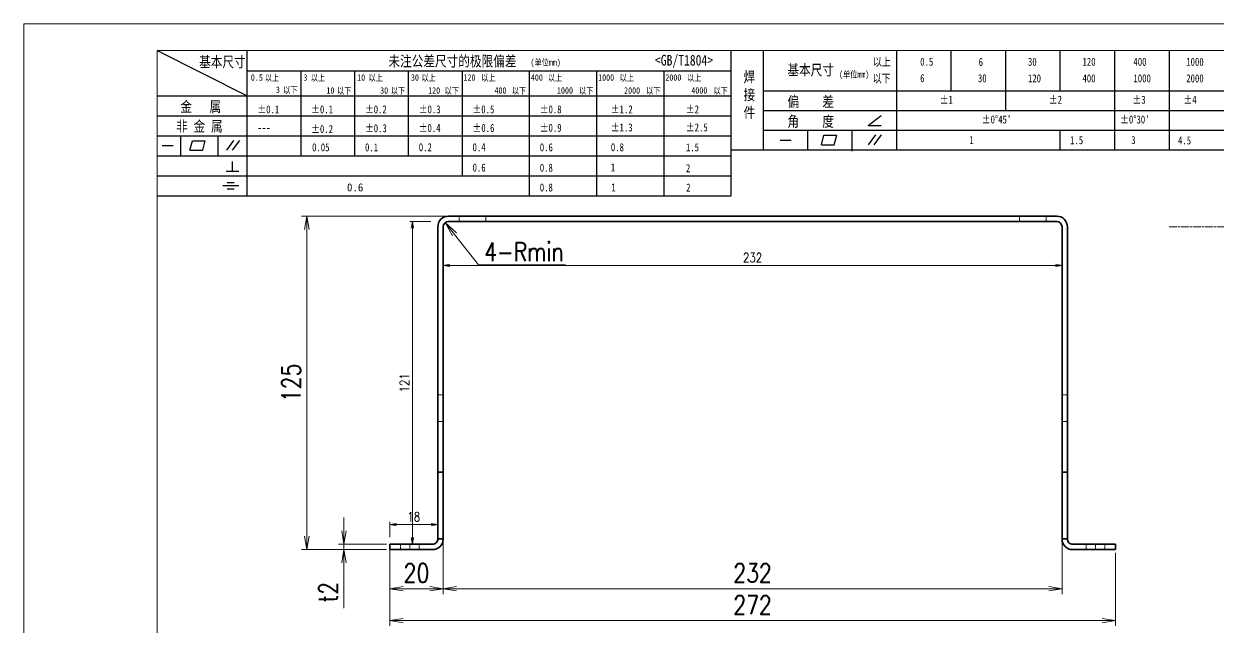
# Model space of a CAD drawing. Header units: millimetres. Extents: x 135027 to 204164, y -18685 to 2828.
# Drawn here: x 136612.8 to 137060.5, y 2034.9 to 2261 of the extents above; entities that cross this region are included whole.
import ezdxf

# ---------------------------------------------------------------- set-up
doc = ezdxf.new("R2010")
doc.units = ezdxf.units.MM
doc.header["$LTSCALE"] = 0.5
doc.linetypes.add('AM_ISO02W050x2', pattern=[3.75, 3, -0.75])
doc.linetypes.add('AM_ISO08W050x2', pattern=[9, 6, -0.75, 1.5, -0.75])
doc.layers.add('DIM', color=3, linetype='Continuous')
doc.layers.add('图\\M+19E79\\M+195B6\\M+18E9A', color=7, linetype='Continuous')
for name, color, linetype, lineweight in [('中心线', 2, 'AM_ISO08W050x2', 18), ('图框', 7, 'Continuous', 18), ('标注线', 3, 'Continuous', 18), ('虚线', 1, 'AM_ISO02W050x2', 18)]:
    doc.layers.add(name, color=color, linetype=linetype, lineweight=lineweight)
doc.layers.add('打印', color=7, linetype='Continuous', lineweight=15, plot=False)
doc.layers.add('打印-禁用', color=7, linetype='Continuous', lineweight=15, plot=False)
doc.styles.add('DIM', font='romans.shx', dxfattribs={"width": 0.8, "bigfont": 'bigfont.shx'})
doc.styles.add('国标', font='simfang.ttf', dxfattribs={"width": 0.8})
doc.dimstyles.new('XR 1-1', dxfattribs={"dimtxt": 3.5, "dimasz": 2.5, "dimexe": 1, "dimexo": 0.625, "dimgap": 1.2, "dimtad": 1, "dimtoh": 1, "dimdsep": 46, "dimtxsty": 'DIM', "dimblk": 'OPEN', "dimcen": 0, "dimclrd": 8, "dimclre": 8, "dimclrt": 2, "dimazin": 2, "dimtfac": 0.5, "dimtmove": 0, "dimatfit": 3, "dimldrblk": 'OPEN', "dimfxl": 0, "dimtolj": 2, "dimlwd": 18, "dimlwe": 18, "dimarcsym": 0})
doc.dimstyles.new('XR 1-2$0', dxfattribs={"dimscale": 2, "dimtxt": 3.5, "dimasz": 2.5, "dimexe": 1, "dimexo": 0.625, "dimgap": 1.2, "dimtad": 1, "dimdsep": 46, "dimtxsty": 'DIM', "dimblk": 'OPEN', "dimcen": 0, "dimclrd": 8, "dimclre": 8, "dimclrt": 2, "dimazin": 2, "dimtfac": 0.5, "dimtmove": 0, "dimatfit": 3, "dimldrblk": 'OPEN', "dimfxl": 0, "dimtolj": 2, "dimlwd": 13, "dimlwe": 13, "dimarcsym": 0})
doc.dimstyles.new('XR 1-2$4', dxfattribs={"dimscale": 2, "dimtxt": 3.5, "dimasz": 2.5, "dimexe": 1, "dimexo": 0.625, "dimgap": 1.2, "dimtad": 1, "dimtoh": 1, "dimdsep": 46, "dimtxsty": 'DIM', "dimblk": 'OPEN', "dimcen": 0, "dimclrd": 8, "dimclre": 8, "dimclrt": 2, "dimazin": 2, "dimtfac": 0.5, "dimtofl": 0, "dimtmove": 0, "dimatfit": 3, "dimldrblk": 'OPEN', "dimfxl": 0, "dimtolj": 2, "dimlwd": 18, "dimlwe": 18, "dimarcsym": 0})

# ---------------------------------------------------------------- blocks, each defined once
blk = doc.blocks.new('GZDEH零件A3图框V01版')
at = {"layer": '图\\M+19E79\\M+195B6\\M+18E9A', "color": 9}
for p, q in [((2882.49, -1554.46), (2899.37, -1562.92)), ((2899.37, -1581.67), (2899.37, -1554.46)), ((2990.09, -1581.67), (2990.09, -1554.46)), ((2996.09, -1573.08), (2996.09, -1554.46)), ((3021.09, -1561.98), (3021.09, -1554.46)), ((3031.31, -1561.98), (3031.31, -1554.46)), ((3041.53, -1561.98), (3041.53, -1554.46)), ((3051.75, -1561.98), (3051.75, -1554.46)), ((3061.98, -1561.98), (3061.98, -1554.46)), ((3072.2, -1561.98), (3072.2, -1554.46)), ((2899.37, -1558.24), (2990.09, -1558.24)), ((2909.45, -1574.17), (2909.45, -1558.24)), ((2919.53, -1574.17), (2919.53, -1558.24)), ((2929.61, -1574.17), (2929.61, -1558.24)), ((2939.69, -1577.92), (2939.69, -1558.24)), ((2952.29, -1581.67), (2952.29, -1558.24)), ((2964.89, -1581.67), (2964.89, -1558.24)), ((2977.49, -1581.67), (2977.49, -1558.24)), ((2996.09, -1561.98), (3113.09, -1561.98)), ((3021.09, -1573.08), (3021.09, -1561.98)), ((3041.53, -1565.68), (3041.53, -1561.98)), ((3061.98, -1573.08), (3061.98, -1561.98)), ((3072.2, -1573.08), (3072.2, -1561.98)), ((2882.49, -1562.92), (2990.09, -1562.92)), ((2882.49, -1566.67), (2990.09, -1566.67)), ((2996.09, -1565.68), (3113.09, -1565.68)), ((3015.75, -1568.51), (3018.15, -1566.66)), ((3015.75, -1568.51), (3018.15, -1568.51)), ((2882.49, -1570.42), (2990.09, -1570.42)), ((2886.92, -1574.12), (2886.92, -1570.42)), ((2893.91, -1574.12), (2893.91, -1570.42)), ((2895.52, -1573.16), (2896.85, -1571.3)), ((2896.6, -1573.16), (2897.94, -1571.3)), ((2996.09, -1569.38), (3113.09, -1569.38)), ((2999.26, -1571.23), (3001.32, -1571.23)), ((3004.42, -1573.08), (3004.42, -1569.38)), ((3006.97, -1572.12), (3007.45, -1570.33)), ((3007.45, -1570.33), (3009.86, -1570.33)), ((3009.39, -1572.12), (3009.86, -1570.33)), ((3012.75, -1573.08), (3012.75, -1569.38)), ((3015.81, -1572.12), (3017.15, -1570.26)), ((3016.89, -1572.12), (3018.23, -1570.26)), ((3051.75, -1573.08), (3051.75, -1569.38)), ((2883.43, -1572.27), (2885.49, -1572.27)), ((2888.59, -1573.16), (2889.07, -1571.37)), ((2888.59, -1573.16), (2891, -1573.16)), ((2889.07, -1571.37), (2891.48, -1571.37)), ((2891, -1573.16), (2891.48, -1571.37)), ((2990.09, -1573.08), (3113.09, -1573.08)), ((3006.97, -1572.12), (3009.39, -1572.12)), ((3012.75, -1573.33), (3012.75, -1573.08)), ((2882.49, -1574.17), (2990.09, -1574.17)), ((2896.58, -1577.05), (2896.58, -1575.28)), ((2882.49, -1577.92), (2990.09, -1577.92)), ((2895.42, -1577.05), (2897.81, -1577.05)), ((2894.79, -1579.77), (2897.77, -1579.77)), ((2895.57, -1579.17), (2896.92, -1579.17)), ((2882.49, -1581.67), (2990.09, -1581.67)), ((2895.57, -1580.37), (2896.93, -1580.37))]:
    blk.add_line(p, q, dxfattribs=at)
at = {"layer": '图框', "linetype": 'Continuous'}
for p, q in [((2882.49, -1554.46), (2882.49, -1832.96)), ((3272.49, -1554.46), (2882.49, -1554.46))]:
    blk.add_line(p, q, dxfattribs=at)
at = {"layer": '打印-禁用', "linetype": 'Continuous'}
for p, q in [((2857.49, -1549.46), (2857.49, -1846.46)), ((3277.49, -1549.46), (2857.49, -1549.46))]:
    blk.add_line(p, q, dxfattribs=at)
at = {"layer": '图\\M+19E79\\M+195B6\\M+18E9A', "color": 9, "style": '国标', "width": 0.8}
for s, height, p in [('基本尺寸', 2, (2890.33, -1557.58)), ('未注公差尺寸的极限偏差', 2, (2925.81, -1557.44)), ('<GB/T1804>', 2, (2975.78, -1557.27)), ('以上', 1.5, (3016.64, -1557.33)), ('基本尺寸', 2, (3000.6, -1559.1)), ('0.5', 1.5, (3025.49, -1557.3)), ('6', 1.5, (3036.45, -1557.34)), ('30', 1.5, (3045.69, -1557.31)), ('120', 1.5, (3055.91, -1557.31)), ('400', 1.5, (3065.46, -1557.31)), ('1000', 1.5, (3075.36, -1557.31)), ('30', 1.2, (2930.04, -1560.11)), ('以下', 1.5, (3016.58, -1560.43)), ('6', 1.5, (3025.49, -1560.38)), ('30', 1.5, (3036.31, -1560.39)), ('120', 1.5, (3045.69, -1560.41)), ('400', 1.5, (3055.91, -1560.41)), ('1000', 1.5, (3065.46, -1560.41)), ('2000', 1.5, (3075.36, -1560.41)), ('金   属', 2, (2886.82, -1565.98)), ('±0.1', 1.5, (2901.27, -1566.23)), ('±0.1', 1.5, (2911.35, -1566.23)), ('±0.2', 1.5, (2921.43, -1566.23)), ('±0.3', 1.5, (2931.51, -1566.23)), ('±0.5', 1.5, (2941.59, -1566.23)), ('±0.8', 1.5, (2954.19, -1566.23)), ('±1.2', 1.5, (2967.51, -1566.23)), ('±2', 1.5, (2981.58, -1566.23)), ('偏    差', 2, (3000.6, -1565.04)), ('±1', 1.5, (3029.16, -1564.42)), ('±2', 1.5, (3049.61, -1564.42)), ('±3', 1.5, (3065.3, -1564.42)), ('±4', 1.5, (3074.85, -1564.42)), ('角    度', 2, (3000.6, -1568.74)), ("±0%%D45'", 1.5, (3037.06, -1568.12)), ("±0%%D30'", 1.5, (3062.98, -1568.12)), ('非 金 属', 2, (2886.02, -1569.65)), ('---', 1.5, (2901.27, -1569.65)), ('±0.2', 1.5, (2911.35, -1569.92)), ('±0.3', 1.5, (2921.43, -1569.77)), ('±0.4', 1.5, (2931.51, -1569.71)), ('±0.6', 1.5, (2941.59, -1569.71)), ('±0.9', 1.5, (2954.19, -1569.68)), ('±1.3', 1.5, (2967.51, -1569.62)), ('±2.5', 1.5, (2981.58, -1569.61)), ('1', 1.5, (3034.69, -1571.98)), ('1.5', 1.5, (3053.59, -1572.01)), ('3', 1.5, (3065.05, -1571.98)), ('4.5', 1.5, (3073.82, -1572.05)), ('0.1', 1.5, (2921.43, -1573.34)), ('0.2', 1.5, (2931.51, -1573.33)), ('0.4', 1.5, (2941.59, -1573.33)), ('0.6', 1.5, (2954.19, -1573.35)), ('0.8', 1.5, (2967.51, -1573.33)), ('1.5', 1.5, (2981.58, -1573.34)), ('0.6', 1.5, (2941.59, -1577.14)), ('0.8', 1.5, (2954.19, -1577.17)), ('1', 1.5, (2967.51, -1577.12)), ('2', 1.5, (2981.58, -1577.26)), ('0.8', 1.5, (2954.19, -1580.87)), ('1', 1.5, (2967.59, -1580.86)), ('2', 1.5, (2981.62, -1580.89))]:
    blk.add_text(s, height=height, dxfattribs=at).set_placement(p)
at = {"layer": '图\\M+19E79\\M+195B6\\M+18E9A', "color": 9, "lineweight": 15, "style": '国标', "width": 0.8}
for s, p in [('(单位mm)', (2952.44, -1557.27)), ('0.5', (2900.03, -1560.11)), ('以上', (2902.64, -1560.16)), ('3', (2909.88, -1560.11)), ('以上', (2911.25, -1560.16)), ('10', (2919.96, -1560.11)), ('以上', (2922.09, -1560.16)), ('以上', (2932.02, -1560.16)), ('120', (2939.88, -1560.11)), ('以上', (2943.21, -1560.16)), ('400', (2952.52, -1560.11)), ('以上', (2955.68, -1560.16)), ('1000', (2965.12, -1560.11)), ('以上', (2969.16, -1560.16)), ('2000', (2977.72, -1560.11)), ('以上', (2981.8, -1560.16)), ('(单位mm)', (3010.27, -1559.51)), ('3', (2904.73, -1562.41)), ('以下', (2906.1, -1562.46)), ('10', (2914.19, -1562.54)), ('以下', (2916.18, -1562.59)), ('30', (2924.27, -1562.54)), ('以下', (2926.26, -1562.59)), ('120', (2933.26, -1562.54)), ('以下', (2936.34, -1562.59)), ('400', (2945.7, -1562.54)), ('以下', (2948.94, -1562.59)), ('1000', (2957.41, -1562.54)), ('以下', (2961.54, -1562.59)), ('2000', (2969.99, -1562.54)), ('以下', (2974.14, -1562.59)), ('4000', (2982.59, -1562.54)), ('以下', (2986.74, -1562.59))]:
    blk.add_text(s, height=1.2, dxfattribs=at).set_placement(p)
at = {"layer": '图\\M+19E79\\M+195B6\\M+18E9A', "color": 9, "lineweight": 13, "style": '国标'}
blk.add_text('0.6', height=1.5, dxfattribs=at).set_placement((2918.05, -1580.85))
at = {"layer": '图\\M+19E79\\M+195B6\\M+18E9A', "color": 9, "style": '国标'}
for s, insert, char_height, width, attachment_point in [('焊\\P接\\P件', (2992.39, -1558.41), 2, 3.1877, 1), ('0.05', (2911.51, -1573.37), 1.5, 5.1982, 7)]:
    blk.add_mtext(s, dxfattribs=dict(at, insert=insert, char_height=char_height, width=width, attachment_point=attachment_point))
blk = doc.blocks.new('DEH A3')
at = {"layer": '图框'}
blk.add_blockref('GZDEH零件A3图框V01版', (-2857.49, 1846.46), dxfattribs=at)
blk = doc.blocks.new('_Open')
at = {"color": 0, "linetype": 'ByBlock', "lineweight": -2}
for p, q in [((-1, 0.167), (0, 0)), ((-1, -0.167), (0, 0)), ((0, 0), (-1, 0))]:
    blk.add_line(p, q, dxfattribs=at)
blk = doc.blocks.new('*D192')
at = {"layer": 'Defpoints', "color": 0, "transparency": 16777216}
for p in [(136718.85, 2188.96), (136775.94, 2188.96), (136749.94, 2063.96)]:
    blk.add_point(p, dxfattribs=at)
at = {"layer": 'DIM', "color": 8, "lineweight": 13, "transparency": 16777216}
for p, q in [((136774.69, 2188.96), (136716.85, 2188.96)), ((136718.85, 2068.96), (136718.85, 2183.96)), ((136748.69, 2063.96), (136716.85, 2063.96))]:
    blk.add_line(p, q, dxfattribs=at)
at = {"layer": 'DIM', "color": 8, "linetype": 'ByBlock', "lineweight": 13, "transparency": 16777216, "xscale": 5, "yscale": 5, "zscale": 5}
for p, rotation in [((136718.85, 2188.96), 90), ((136718.85, 2063.96), 270)]:
    blk.add_blockref('_Open', p, dxfattribs=dict(at, rotation=rotation))
at = {"layer": 'DIM', "color": 2, "transparency": 16777216, "insert": (136712.95, 2126.46), "char_height": 7, "attachment_point": 5, "rotation": 90, "style": 'DIM'}
blk.add_mtext('\\A2;125', dxfattribs=at)
blk = doc.blocks.new('*D193')
at = {"layer": 'Defpoints', "color": 0, "transparency": 16777216}
for p in [(136732.77, 2063.96), (136749.94, 2065.96), (136749.94, 2063.96)]:
    blk.add_point(p, dxfattribs=at)
at = {"layer": 'DIM', "color": 8, "lineweight": 13, "transparency": 16777216}
for p, q in [((136732.77, 2070.96), (136732.77, 2075.96)), ((136748.69, 2065.96), (136730.77, 2065.96)), ((136748.69, 2063.96), (136730.77, 2063.96)), ((136732.77, 2065.96), (136732.77, 2063.96)), ((136732.77, 2058.96), (136732.77, 2041.96))]:
    blk.add_line(p, q, dxfattribs=at)
at = {"layer": 'DIM', "color": 8, "linetype": 'ByBlock', "lineweight": 13, "transparency": 16777216, "xscale": 5, "yscale": 5, "zscale": 5}
for p, rotation in [((136732.77, 2065.96), 270), ((136732.77, 2063.96), 90)]:
    blk.add_blockref('_Open', p, dxfattribs=dict(at, rotation=rotation))
at = {"layer": 'DIM', "color": 2, "transparency": 16777216, "insert": (136726.87, 2047.96), "char_height": 7, "attachment_point": 5, "rotation": 90, "style": 'DIM'}
blk.add_mtext('\\A2;{\\Fromans,bigfont|c134;t}2', dxfattribs=at)
blk = doc.blocks.new('*D194')
at = {"layer": 'Defpoints', "color": 0, "transparency": 16777216}
for p in [(136770.7, 2186.53), (136771.94, 2184.96)]:
    blk.add_point(p, dxfattribs=at)
at = {"layer": 'DIM', "color": 8, "lineweight": 18, "transparency": 16777216}
for p in [(136774.18, 2182.14), (136815.8, 2170.74)]:
    blk.add_line(p, (136783.2, 2170.74), dxfattribs=at)
at = {"layer": 'DIM', "color": 8, "linetype": 'ByBlock', "lineweight": 18, "transparency": 16777216, "xscale": 5.600000000000001, "yscale": 5.600000000000001, "zscale": 5.600000000000001, "rotation": 128.3494755275865}
blk.add_blockref('_Open', (136770.7, 2186.53), dxfattribs=at)
at = {"layer": 'DIM', "color": 2, "transparency": 16777216, "insert": (136800.2, 2175.64), "char_height": 7, "attachment_point": 5, "style": 'DIM'}
blk.add_mtext('\\A2;{\\Fromans,bigfont|c134;4-Rmin}', dxfattribs=at)
blk = doc.blocks.new('*D195')
at = {"layer": 'Defpoints', "color": 0, "transparency": 16777216}
for p in [(136769.94, 2073.06), (136749.94, 2064.96), (136769.94, 2049.31)]:
    blk.add_point(p, dxfattribs=at)
at = {"layer": 'DIM', "color": 8, "lineweight": 13, "transparency": 16777216}
for p, q in [((136769.94, 2071.81), (136769.94, 2047.31)), ((136749.94, 2063.71), (136749.94, 2047.31)), ((136754.94, 2049.31), (136764.94, 2049.31))]:
    blk.add_line(p, q, dxfattribs=at)
at = {"layer": 'DIM', "color": 8, "linetype": 'ByBlock', "lineweight": 13, "transparency": 16777216, "xscale": 5, "yscale": 5, "zscale": 5, "rotation": 180}
blk.add_blockref('_Open', (136749.94, 2049.31), dxfattribs=at)
at = {"layer": 'DIM', "color": 8, "linetype": 'ByBlock', "lineweight": 13, "transparency": 16777216, "xscale": 5, "yscale": 5, "zscale": 5}
blk.add_blockref('_Open', (136769.94, 2049.31), dxfattribs=at)
at = {"layer": 'DIM', "color": 2, "transparency": 16777216, "insert": (136759.94, 2055.21), "char_height": 7, "attachment_point": 5, "style": 'DIM'}
blk.add_mtext('\\A2;20', dxfattribs=at)
blk = doc.blocks.new('*D196')
at = {"layer": 'Defpoints', "color": 0, "transparency": 16777216}
for p in [(136769.94, 2071.81), (137001.94, 2071.81), (137001.94, 2049.31)]:
    blk.add_point(p, dxfattribs=at)
at = {"layer": 'DIM', "color": 8, "lineweight": 13, "transparency": 16777216}
for p, q in [((136769.94, 2070.56), (136769.94, 2047.31)), ((137001.94, 2070.56), (137001.94, 2047.31)), ((136774.94, 2049.31), (136996.94, 2049.31))]:
    blk.add_line(p, q, dxfattribs=at)
at = {"layer": 'DIM', "color": 8, "linetype": 'ByBlock', "lineweight": 13, "transparency": 16777216, "xscale": 5, "yscale": 5, "zscale": 5, "rotation": 180}
blk.add_blockref('_Open', (136769.94, 2049.31), dxfattribs=at)
at = {"layer": 'DIM', "color": 8, "linetype": 'ByBlock', "lineweight": 13, "transparency": 16777216, "xscale": 5, "yscale": 5, "zscale": 5}
blk.add_blockref('_Open', (137001.94, 2049.31), dxfattribs=at)
at = {"layer": 'DIM', "color": 2, "transparency": 16777216, "insert": (136885.94, 2055.21), "char_height": 7, "attachment_point": 5, "style": 'DIM'}
blk.add_mtext('\\A2;232', dxfattribs=at)
blk = doc.blocks.new('*D197')
at = {"layer": 'Defpoints', "color": 0, "transparency": 16777216}
for p in [(136749.94, 2063.96), (137021.94, 2063.96), (137021.94, 2037.33)]:
    blk.add_point(p, dxfattribs=at)
at = {"layer": 'DIM', "color": 8, "lineweight": 13, "transparency": 16777216}
for p, q in [((136749.94, 2062.71), (136749.94, 2035.33)), ((137021.94, 2062.71), (137021.94, 2035.33)), ((136754.94, 2037.33), (137016.94, 2037.33))]:
    blk.add_line(p, q, dxfattribs=at)
at = {"layer": 'DIM', "color": 8, "linetype": 'ByBlock', "lineweight": 13, "transparency": 16777216, "xscale": 5, "yscale": 5, "zscale": 5, "rotation": 180}
blk.add_blockref('_Open', (136749.94, 2037.33), dxfattribs=at)
at = {"layer": 'DIM', "color": 8, "linetype": 'ByBlock', "lineweight": 13, "transparency": 16777216, "xscale": 5, "yscale": 5, "zscale": 5}
blk.add_blockref('_Open', (137021.94, 2037.33), dxfattribs=at)
at = {"layer": 'DIM', "color": 2, "transparency": 16777216, "insert": (136885.94, 2043.23), "char_height": 7, "attachment_point": 5, "style": 'DIM'}
blk.add_mtext('\\A2;272', dxfattribs=at)
blk = doc.blocks.new('*D232')
at = {"layer": 'Defpoints', "color": 0, "transparency": 16777216}
for p in [(136749.94, 2073.34), (136749.94, 2067.96), (136767.94, 2067.96)]:
    blk.add_point(p, dxfattribs=at)
at = {"layer": '标注线', "color": 8, "lineweight": 18, "transparency": 16777216}
for p, q in [((136749.94, 2068.59), (136749.94, 2074.34)), ((136765.44, 2073.34), (136752.44, 2073.34)), ((136767.94, 2068.59), (136767.94, 2074.34))]:
    blk.add_line(p, q, dxfattribs=at)
at = {"layer": '标注线', "color": 8, "lineweight": 18, "transparency": 16777216, "xscale": 2.5, "yscale": 2.5, "zscale": 2.5, "rotation": 180}
blk.add_blockref('_Open', (136749.94, 2073.34), dxfattribs=at)
at = {"layer": '标注线', "color": 8, "lineweight": 18, "transparency": 16777216, "xscale": 2.5, "yscale": 2.5, "zscale": 2.5}
blk.add_blockref('_Open', (136767.94, 2073.34), dxfattribs=at)
at = {"layer": '标注线', "color": 2, "transparency": 16777216, "insert": (136758.94, 2076.29), "char_height": 3.5, "attachment_point": 5, "style": 'DIM'}
blk.add_mtext('\\A2;18', dxfattribs=at)
blk = doc.blocks.new('*D233')
at = {"layer": 'Defpoints', "color": 0, "transparency": 16777216}
for p in [(136758.39, 2186.96), (136765.94, 2186.96), (136765.94, 2065.96)]:
    blk.add_point(p, dxfattribs=at)
at = {"layer": '标注线', "color": 8, "lineweight": 18, "transparency": 16777216}
for p, q in [((136765.32, 2186.96), (136757.39, 2186.96)), ((136758.39, 2068.46), (136758.39, 2184.46)), ((136765.32, 2065.96), (136757.39, 2065.96))]:
    blk.add_line(p, q, dxfattribs=at)
at = {"layer": '标注线', "color": 8, "lineweight": 18, "transparency": 16777216, "xscale": 2.5, "yscale": 2.5, "zscale": 2.5}
for p, rotation in [((136758.39, 2186.96), 90), ((136758.39, 2065.96), 270)]:
    blk.add_blockref('_Open', p, dxfattribs=dict(at, rotation=rotation))
at = {"layer": '标注线', "color": 2, "transparency": 16777216, "insert": (136755.44, 2126.46), "char_height": 3.5, "attachment_point": 5, "rotation": 90, "style": 'DIM'}
blk.add_mtext('\\A2;121', dxfattribs=at)
blk = doc.blocks.new('*D234')
at = {"layer": 'Defpoints', "color": 0, "transparency": 16777216}
for p in [(136769.94, 2184.96), (137001.94, 2184.96), (137001.94, 2170.49)]:
    blk.add_point(p, dxfattribs=at)
at = {"layer": '标注线', "color": 8, "lineweight": 18, "transparency": 16777216}
for p, q in [((136769.94, 2184.34), (136769.94, 2169.49)), ((137001.94, 2184.34), (137001.94, 2169.49)), ((136772.44, 2170.49), (136999.44, 2170.49))]:
    blk.add_line(p, q, dxfattribs=at)
at = {"layer": '标注线', "color": 8, "lineweight": 18, "transparency": 16777216, "xscale": 2.5, "yscale": 2.5, "zscale": 2.5, "rotation": 180}
blk.add_blockref('_Open', (136769.94, 2170.49), dxfattribs=at)
at = {"layer": '标注线', "color": 8, "lineweight": 18, "transparency": 16777216, "xscale": 2.5, "yscale": 2.5, "zscale": 2.5}
blk.add_blockref('_Open', (137001.94, 2170.49), dxfattribs=at)
at = {"layer": '标注线', "color": 2, "transparency": 16777216, "insert": (136885.94, 2173.44), "char_height": 3.5, "attachment_point": 5, "style": 'DIM'}
blk.add_mtext('\\A2;232', dxfattribs=at)

msp = doc.modelspace()

# ---------------------------------------------------------------- linework, layer by layer
at = {"color": 7, "lineweight": 35}
for p, q in [((136767.944, 2184.965), (136767.944, 2092.965)), ((136769.944, 2184.965), (136769.944, 2092.965)), ((136999.944, 2188.965), (136771.944, 2188.965)), ((136999.944, 2186.965), (136771.944, 2186.965)), ((137001.944, 2092.965), (137001.944, 2184.965)), ((137003.944, 2092.965), (137003.944, 2184.965)), ((136767.944, 2067.965), (136767.944, 2092.965)), ((136769.944, 2067.965), (136769.944, 2092.965)), ((137001.944, 2092.965), (137001.944, 2067.965)), ((137003.944, 2092.965), (137003.944, 2067.965))]:
    msp.add_line(p, q, dxfattribs=at)
at = {"color": 7, "lineweight": 35, "ltscale": 0.05}
for p, q in [((136767.944, 2092.965), (136769.944, 2092.965)), ((137003.944, 2092.965), (137001.944, 2092.965)), ((136749.944, 2063.965), (136749.944, 2065.965)), ((136767.944, 2067.965), (136769.944, 2067.965)), ((137003.944, 2067.965), (137001.944, 2067.965)), ((137021.944, 2065.965), (137021.944, 2063.965))]:
    msp.add_line(p, q, dxfattribs=at)
at = {"color": 7, "lineweight": 35, "ltscale": 0.4}
for p, q in [((136765.944, 2065.965), (136749.944, 2065.965)), ((136765.944, 2063.965), (136749.944, 2063.965)), ((137021.944, 2065.965), (137005.944, 2065.965)), ((137021.944, 2063.965), (137005.944, 2063.965))]:
    msp.add_line(p, q, dxfattribs=at)
at = {"color": 7, "lineweight": 35}
for centre, radius, start, end in [((136771.944, 2184.965), 4, 90, 180), ((136771.944, 2184.965), 2, 90, 180), ((136999.944, 2184.965), 4, 0, 90), ((136999.944, 2184.965), 2, 0, 90), ((136765.944, 2067.965), 2, 270, 0.0002), ((136765.944, 2067.965), 4, 270, 0.0001), ((137005.944, 2067.965), 4, 179.9999, 270), ((137005.944, 2067.965), 2, 179.9998, 270)]:
    msp.add_arc(centre, radius, start, end, dxfattribs=at)
at = {"layer": '中心线', "lineweight": 13, "ltscale": 0.06}
for p, q in [((136785.944, 2186.765), (136785.944, 2189.165)), ((136985.944, 2186.765), (136985.944, 2189.165)), ((136767.744, 2111.965), (136770.144, 2111.965)), ((137001.744, 2111.965), (137004.144, 2111.965))]:
    msp.add_line(p, q, dxfattribs=at)
at = {"layer": '中心线', "lineweight": 13}
msp.add_line((137042.144, 2184.965), (137282.144, 2184.965), dxfattribs=at)
at = {"layer": '中心线', "lineweight": 13, "ltscale": 0.060015}
for p, q in [((136757.444, 2066.165), (136757.444, 2063.764)), ((137014.444, 2066.165), (137014.444, 2063.764))]:
    msp.add_line(p, q, dxfattribs=at)
at = {"layer": '打印'}
msp.add_lwpolyline([(136612.77, 2261.044), (137452.77, 2261.044), (137452.77, 1667.044), (136612.77, 1667.044)], close=True, dxfattribs=at)
at = {"layer": '虚线', "ltscale": 0.05}
for p, q in [((136775.944, 2186.965), (136775.944, 2188.965)), ((136775.944, 2186.965), (136775.944, 2188.965)), ((136785.944, 2186.965), (136785.944, 2188.965)), ((136785.944, 2188.965), (136785.944, 2186.965)), ((136785.944, 2186.965), (136785.944, 2188.965)), ((136785.944, 2186.965), (136785.944, 2188.965)), ((136985.944, 2186.965), (136985.944, 2188.965)), ((136985.944, 2186.965), (136985.944, 2188.965)), ((136985.944, 2186.965), (136985.944, 2188.965)), ((136985.944, 2188.965), (136985.944, 2186.965)), ((136995.944, 2186.965), (136995.944, 2188.965)), ((136995.944, 2186.965), (136995.944, 2188.965)), ((136767.944, 2121.965), (136769.944, 2121.965)), ((137001.944, 2121.965), (137003.944, 2121.965)), ((136767.944, 2111.965), (136769.944, 2111.965)), ((136767.944, 2111.965), (136769.944, 2111.965)), ((137001.944, 2111.965), (137003.944, 2111.965)), ((137001.944, 2111.965), (137003.944, 2111.965)), ((136769.944, 2092.965), (136767.944, 2092.965)), ((137003.944, 2092.965), (137001.944, 2092.965)), ((136753.944, 2065.965), (136753.944, 2063.965)), ((136753.944, 2065.965), (136753.944, 2063.965)), ((136760.944, 2065.965), (136760.944, 2063.965)), ((136760.944, 2065.965), (136760.944, 2063.965)), ((136769.944, 2067.965), (136767.944, 2067.965)), ((137003.944, 2067.965), (137001.944, 2067.965)), ((137010.944, 2065.965), (137010.944, 2063.965)), ((137010.944, 2065.965), (137010.944, 2063.965)), ((137017.944, 2065.965), (137017.944, 2063.965)), ((137017.944, 2065.965), (137017.944, 2063.965))]:
    msp.add_line(p, q, dxfattribs=at)

# ---------------------------------------------------------------- block references
at = {"layer": '图框', "xscale": 2, "yscale": 2, "zscale": 2}
msp.add_blockref('DEH A3', (136612.77, 1667.044), dxfattribs=at)

# ---------------------------------------------------------------- dimensions: what is measured, and where the dimension line sits
at = {"layer": 'DIM'}
dim = msp.add_linear_dim(base=(136718.847, 2188.965), p1=(136749.944, 2063.965), p2=(136775.944, 2188.965), angle=90, dimstyle='XR 1-2$0', dxfattribs=at)
dim.commit()
dim.dimension.update_dxf_attribs({"geometry": '*D192', "text_midpoint": (136712.947, 2126.465)})
dim = msp.add_radius_dim(center=(136771.944, 2184.965), mpoint=(136770.703, 2186.533), text='{\\Fromans,bigfont|c134;4-Rmin}', dimstyle='XR 1-2$4', override={"dimasz": 2.8, "dimexe": 0.69965, "dimexo": 0.69965, "dimgap": 0.69965, "dimtmove": 1}, dxfattribs=at)
dim.commit()
dim.dimension.update_dxf_attribs({"geometry": '*D194', "text_midpoint": (136783.199, 2170.74), "dimtype": 164})
dim = msp.add_linear_dim(base=(136732.77, 2063.965), p1=(136749.944, 2065.965), p2=(136749.944, 2063.965), angle=90, text='{\\Fromans,bigfont|c134;t}<>', dimstyle='XR 1-2$0', dxfattribs=at)
dim.commit()
dim.dimension.update_dxf_attribs({"geometry": '*D193', "text_midpoint": (136726.87, 2047.965)})
for base, p1, p2, picture, middle in [((136769.944, 2049.312), (136749.944, 2064.965), (136769.944, 2073.058), '*D195', (136759.944, 2055.212)), ((137001.944, 2049.312), (136769.944, 2071.808), (137001.944, 2071.808), '*D196', (136885.944, 2055.212)), ((137021.944, 2037.334), (136749.944, 2063.965), (137021.944, 2063.965), '*D197', (136885.944, 2043.234))]:
    dim = msp.add_linear_dim(base=base, p1=p1, p2=p2, dimstyle='XR 1-2$0', dxfattribs=at)
    dim.commit()
    dim.dimension.update_dxf_attribs({"geometry": picture, "text_midpoint": middle})
at = {"layer": '标注线', "color": 7}
dim = msp.add_linear_dim(base=(136758.391, 2186.965), p1=(136765.944, 2065.965), p2=(136765.944, 2186.965), angle=90, dimstyle='XR 1-1', override={"dimarcsym": 1}, dxfattribs=at)
dim.commit()
dim.dimension.update_dxf_attribs({"geometry": '*D233', "text_midpoint": (136755.441, 2126.465)})
for base, p1, p2, picture, middle in [((137001.944, 2170.49), (136769.944, 2184.965), (137001.944, 2184.965), '*D234', (136885.944, 2173.44)), ((136749.944, 2073.344), (136767.944, 2067.965), (136749.944, 2067.965), '*D232', (136758.944, 2076.294))]:
    dim = msp.add_linear_dim(base=base, p1=p1, p2=p2, dimstyle='XR 1-1', override={"dimarcsym": 1}, dxfattribs=at)
    dim.commit()
    dim.dimension.update_dxf_attribs({"geometry": picture, "text_midpoint": middle})

doc.saveas('drawing.dxf')
